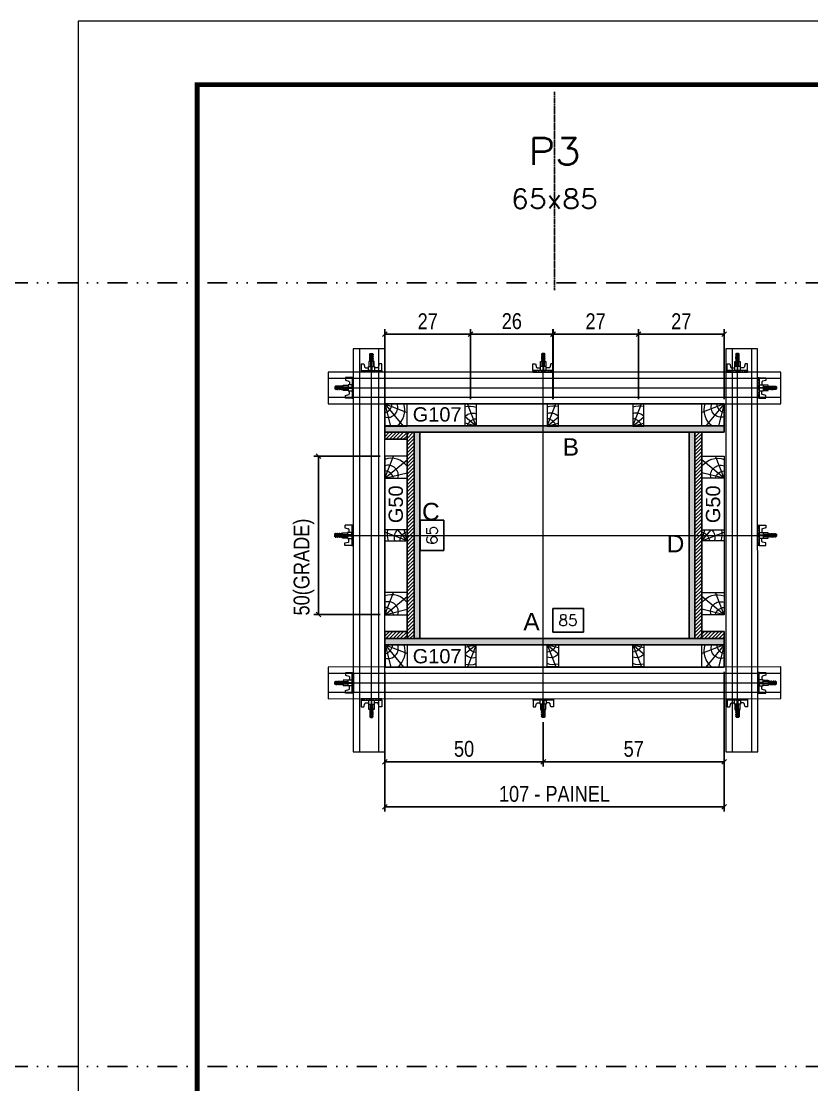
# Model space of a CAD drawing. Extents: x 13379 to 23315, y 867 to 16997.
# Drawn here: x 19119 to 19617, y 15029 to 15700 of the extents above; entities that cross this region are included whole.
import ezdxf
from ezdxf.enums import TextEntityAlignment as Align

# ---------------------------------------------------------------- set-up
doc = ezdxf.new("R2010")
doc.units = 0
for name, pattern in [('DASHED', [0.75, 0.5, -0.25]), ('DIVIDE2', [0.625, 0.25, -0.125, 0, -0.125, 0, -0.125]), ('HIDDEN', [0.375, 0.25, -0.125])]:
    doc.linetypes.add(name, pattern=pattern)
for name, color, linetype in [('CHAPA', 1, 'Continuous'), ('COTA', 241, 'Continuous'), ('MEIO_PONT', 93, 'Continuous'), ('Nível', 160, 'Continuous'), ('SARRAFO', 251, 'Continuous'), ('Texto de Titulo', 7, 'Continuous'), ('Texto Qtd Sarr', 242, 'Continuous'), ('TEXTO_GERAL', 7, 'Continuous')]:
    doc.layers.add(name, color=color, linetype=linetype)
for name, color, linetype, lineweight in [('Folhas', 255, 'Continuous', 9), ('Hachura', 251, 'Continuous', 9), ('Madeira', 126, 'Continuous', 18), ('Perfil Metálico', 224, 'Continuous', 18), ('SARRAFO DE PRESSAO', 251, 'DASHED', 9), ('Texto Seção', 7, 'Continuous', 15)]:
    doc.layers.add(name, color=color, linetype=linetype, lineweight=lineweight)
doc.styles.add('ARIAL', font='arial.ttf')
doc.styles.add('COTA TECNICA 2X', font='techl___.ttf', dxfattribs={"height": 10})
doc.styles.add('ROMANS', font='romans.shx')
doc.styles.add('SANSSERIF', font='sas_____.pfb')
doc.dimstyles.new('SECAO PILAR', dxfattribs={"dimtxt": 10, "dimasz": 3, "dimexe": 3, "dimexo": 3, "dimgap": 3, "dimtad": 1, "dimdec": 1, "dimlfac": 0.5, "dimzin": 12, "dimdsep": 46, "dimtxsty": 'COTA TECNICA 2X', "dimblk1": 'OBLIQUE', "dimblk2": 'OBLIQUE', "dimsah": 1, "dimcen": 0.9, "dimclrd": 256, "dimclre": 256, "dimclrt": 256, "dimadec": 1, "dimazin": 3, "dimtfac": 1, "dimtdec": 1, "dimtmove": 0, "dimatfit": 3, "dimfxl": 1, "dimtolj": 1, "dimtzin": 12, "dimarcsym": 0})
doc.dimstyles.new('SECÇÃO 2', dxfattribs={"dimtxt": 7, "dimasz": 6, "dimexe": 0.18, "dimexo": 2, "dimgap": -4, "dimtad": 3, "dimdec": 1, "dimlfac": 0.5, "dimzin": 12, "dimdsep": 46, "dimtxsty": 'ROMANS', "dimblk": 'ARCHTICK', "dimcen": 0.09, "dimse1": 1, "dimse2": 1, "dimsd1": 1, "dimsd2": 1, "dimclrd": 180, "dimclre": 5, "dimclrt": 1, "dimadec": 0, "dimazin": 3, "dimtfac": 1, "dimtdec": 1, "dimtofl": 0, "dimtmove": 0, "dimatfit": 3, "dimldrblk": 'ARCHTICK', "dimfxl": 1, "dimtolj": 1, "dimtzin": 0, "dimarcsym": 0})

# ---------------------------------------------------------------- blocks, each defined once
blk = doc.blocks.new('9999999999')
at = {"layer": 'Folhas'}
blk.add_lwpolyline([(98138.98, 34190.21), (99623.98, 34190.21), (99623.98, 35240.21), (98138.98, 35240.21)], close=True, dxfattribs=at)
at = {"layer": 'Folhas', "color": 30, "const_width": 3}
blk.add_lwpolyline([(98213.98, 34230.21), (99583.98, 34230.21), (99583.98, 35200.21), (98213.98, 35200.21)], close=True, dxfattribs=at)
blk = doc.blocks.new('*D112')
at = {"layer": 'COTA', "color": 180, "lineweight": -2, "transparency": 16777216}
for p, q in [((19385.06, 15385.29), (19370.06, 15385.29)), ((19370.06, 15385.29), (19370.06, 15366.29)), ((19385.06, 15366.29), (19385.06, 15385.29)), ((19370.06, 15366.29), (19385.06, 15366.29))]:
    blk.add_line(p, q, dxfattribs=at)
at = {"layer": 'Defpoints', "color": 0, "transparency": 16777216}
for p in [(19387.19, 15440.79), (19387.19, 15310.79), (19389.06, 15310.79)]:
    blk.add_point(p, dxfattribs=at)
at = {"layer": 'COTA', "color": 1, "transparency": 16777216, "insert": (19377.56, 15375.79), "char_height": 7, "attachment_point": 5, "rotation": 90, "style": 'ROMANS'}
blk.add_mtext('\\A1;65', dxfattribs=at)
blk = doc.blocks.new('_ArchTick')
at = {"color": 0, "linetype": 'ByBlock', "const_width": 0.15}
blk.add_lwpolyline([(-0.5, -0.5), (0.5, 0.5)], dxfattribs=at)
blk = doc.blocks.new('*D113')
at = {"layer": 'COTA', "color": 180, "lineweight": -2, "transparency": 16777216}
for p, q in [((19473.1, 15329.79), (19453.76, 15329.79)), ((19453.76, 15329.79), (19453.76, 15314.79)), ((19473.1, 15314.79), (19473.1, 15329.79)), ((19453.76, 15314.79), (19473.1, 15314.79))]:
    blk.add_line(p, q, dxfattribs=at)
at = {"layer": 'Defpoints', "color": 0, "transparency": 16777216}
for p in [(19369.87, 15310.79), (19539.87, 15310.79), (19539.87, 15310.79)]:
    blk.add_point(p, dxfattribs=at)
at = {"layer": 'COTA', "color": 1, "transparency": 16777216, "insert": (19463.43, 15322.29), "char_height": 7, "attachment_point": 5, "style": 'ROMANS'}
blk.add_mtext('\\A1;85', dxfattribs=at)
blk = doc.blocks.new('_Oblique')
at = {"color": 0, "linetype": 'ByBlock', "lineweight": -2}
blk.add_line((-0.5, -0.5), (0.5, 0.5), dxfattribs=at)
blk = doc.blocks.new('*D114')
at = {"layer": 'COTA', "lineweight": -2, "transparency": 16777216}
for p, q in [((19347.87, 15289.8), (19347.87, 15201.63)), ((19561.87, 15289.84), (19561.87, 15201.63)), ((19347.87, 15204.63), (19561.87, 15204.63))]:
    blk.add_line(p, q, dxfattribs=at)
at = {"layer": 'Defpoints', "color": 0, "transparency": 16777216}
for p in [(19347.87, 15292.8), (19561.87, 15292.84), (19561.87, 15204.63)]:
    blk.add_point(p, dxfattribs=at)
at = {"layer": 'COTA', "lineweight": -2, "transparency": 16777216, "xscale": 3, "yscale": 3, "zscale": 3, "rotation": 180}
blk.add_blockref('_Oblique', (19347.87, 15204.63), dxfattribs=at)
at = {"layer": 'COTA', "lineweight": -2, "transparency": 16777216, "xscale": 3, "yscale": 3, "zscale": 3}
blk.add_blockref('_Oblique', (19561.87, 15204.63), dxfattribs=at)
at = {"layer": 'COTA', "transparency": 16777216, "insert": (19454.87, 15212.74), "char_height": 10, "attachment_point": 5, "style": 'COTA TECNICA 2X'}
blk.add_mtext('\\A1;107 - PAINEL', dxfattribs=at)
blk = doc.blocks.new('*D115')
at = {"layer": 'COTA', "lineweight": -2, "transparency": 16777216}
for p, q in [((19347.87, 15289.79), (19347.87, 15230.06)), ((19447.83, 15258.02), (19447.83, 15230.06)), ((19347.87, 15233.06), (19447.83, 15233.06))]:
    blk.add_line(p, q, dxfattribs=at)
at = {"layer": 'Defpoints', "color": 0, "transparency": 16777216}
for p in [(19347.87, 15292.79), (19447.83, 15261.02), (19447.83, 15233.06)]:
    blk.add_point(p, dxfattribs=at)
at = {"layer": 'COTA', "lineweight": -2, "transparency": 16777216, "xscale": 3, "yscale": 3, "zscale": 3, "rotation": 180}
blk.add_blockref('_Oblique', (19347.87, 15233.06), dxfattribs=at)
at = {"layer": 'COTA', "lineweight": -2, "transparency": 16777216, "xscale": 3, "yscale": 3, "zscale": 3}
blk.add_blockref('_Oblique', (19447.83, 15233.06), dxfattribs=at)
at = {"layer": 'COTA', "transparency": 16777216, "insert": (19397.85, 15241.17), "char_height": 10, "attachment_point": 5, "style": 'COTA TECNICA 2X'}
blk.add_mtext('\\A1;50', dxfattribs=at)
blk = doc.blocks.new('*D116')
at = {"layer": 'COTA', "lineweight": -2, "transparency": 16777216}
for p, q in [((19561.87, 15289.79), (19561.87, 15230.06)), ((19447.83, 15258.02), (19447.83, 15230.06)), ((19447.83, 15233.06), (19561.87, 15233.06))]:
    blk.add_line(p, q, dxfattribs=at)
at = {"layer": 'Defpoints', "color": 0, "transparency": 16777216}
for p in [(19561.87, 15292.79), (19447.83, 15261.02), (19561.87, 15233.06)]:
    blk.add_point(p, dxfattribs=at)
at = {"layer": 'COTA', "lineweight": -2, "transparency": 16777216, "xscale": 3, "yscale": 3, "zscale": 3, "rotation": 180}
blk.add_blockref('_Oblique', (19447.83, 15233.06), dxfattribs=at)
at = {"layer": 'COTA', "lineweight": -2, "transparency": 16777216, "xscale": 3, "yscale": 3, "zscale": 3}
blk.add_blockref('_Oblique', (19561.87, 15233.06), dxfattribs=at)
at = {"layer": 'COTA', "transparency": 16777216, "insert": (19504.85, 15241.17), "char_height": 10, "attachment_point": 5, "style": 'COTA TECNICA 2X'}
blk.add_mtext('\\A1;57', dxfattribs=at)
blk = doc.blocks.new('titulo1')
at = {"layer": 'Defpoints', "color": 252, "linetype": 'HIDDEN', "ltscale": 2}
blk.add_line((0, 0), (0, 125), dxfattribs=at)
at = {"layer": 'Defpoints', "style": 'ROMANS', "oblique": 15}
blk.add_attdef('FOLHA', text='', height=10, dxfattribs=at).set_placement((0, 15.58), align=Align.MIDDLE_CENTER)
at = {"layer": 'Texto Qtd Sarr', "color": 3, "style": 'ROMANS', "oblique": 15}
for tag, height, p in [('TITULO', 17, (0, 71.45)), ('SEÇÃO', 12, (0, 41.55))]:
    blk.add_attdef(tag, text='', height=height, dxfattribs=at).set_placement(p, align=Align.MIDDLE_CENTER)
blk = doc.blocks.new('PONTALETE')
at = {"layer": 'Madeira'}
for q in [(2.71, 7), (7, 5.76), (7, 1.74)]:
    blk.add_line((0, 0), q, dxfattribs=at)
blk.add_lwpolyline([(0, 0), (7, 0), (7, 7), (0, 7)], close=True, dxfattribs=at)
for centre, radius, start, end in [((2.04, 0.06), 6.23, 37.2818, 109.0913), ((1.09, 0.9), 3.19, 343.603, 109.9847), ((-0.21, -0.78), 3.09, 14.6322, 86.0383)]:
    blk.add_arc(centre, radius, start, end, dxfattribs=at)
blk = doc.blocks.new('*D117')
at = {"layer": 'COTA', "lineweight": -2, "transparency": 16777216}
for p, q in [((19347.87, 15447.79), (19347.87, 15505.72)), ((19347.87, 15502.72), (19401.95, 15502.72)), ((19401.95, 15461.74), (19401.95, 15505.72))]:
    blk.add_line(p, q, dxfattribs=at)
at = {"layer": 'Defpoints', "color": 0, "transparency": 16777216}
for p in [(19401.95, 15502.72), (19401.95, 15458.74), (19347.87, 15444.79)]:
    blk.add_point(p, dxfattribs=at)
at = {"layer": 'COTA', "lineweight": -2, "transparency": 16777216, "xscale": 3, "yscale": 3, "zscale": 3, "rotation": 180}
blk.add_blockref('_Oblique', (19347.87, 15502.72), dxfattribs=at)
at = {"layer": 'COTA', "lineweight": -2, "transparency": 16777216, "xscale": 3, "yscale": 3, "zscale": 3}
blk.add_blockref('_Oblique', (19401.95, 15502.72), dxfattribs=at)
at = {"layer": 'COTA', "transparency": 16777216, "insert": (19374.91, 15510.79), "char_height": 10, "attachment_point": 5, "style": 'COTA TECNICA 2X'}
blk.add_mtext('\\A1;27', dxfattribs=at)
blk = doc.blocks.new('MEIO PONTALETE')
at = {"layer": 'Madeira'}
for q in [(2.71, 7), (3.5, 2.88), (3.5, 0.87)]:
    blk.add_line((0, 0), q, dxfattribs=at)
blk.add_lwpolyline([(0, 0), (3.5, 0), (3.5, 7), (0, 7)], close=True, dxfattribs=at)
for centre, radius, start, end in [((2.04, 0.06), 6.23, 76.4499, 109.0913), ((1.09, 0.9), 3.19, 40.9063, 109.9847), ((-0.21, -0.78), 3.09, 14.6322, 86.0383)]:
    blk.add_arc(centre, radius, start, end, dxfattribs=at)
blk = doc.blocks.new('*D142')
at = {"layer": 'COTA', "lineweight": -2, "transparency": 16777216}
for p, q in [((19401.95, 15461.74), (19401.95, 15505.72)), ((19401.95, 15502.72), (19454, 15502.72)), ((19454, 15461.74), (19454, 15505.72))]:
    blk.add_line(p, q, dxfattribs=at)
at = {"layer": 'Defpoints', "color": 0, "transparency": 16777216}
for p in [(19454, 15502.72), (19401.95, 15458.74), (19454, 15458.74)]:
    blk.add_point(p, dxfattribs=at)
at = {"layer": 'COTA', "lineweight": -2, "transparency": 16777216, "xscale": 3, "yscale": 3, "zscale": 3, "rotation": 180}
blk.add_blockref('_Oblique', (19401.95, 15502.72), dxfattribs=at)
at = {"layer": 'COTA', "lineweight": -2, "transparency": 16777216, "xscale": 3, "yscale": 3, "zscale": 3}
blk.add_blockref('_Oblique', (19454, 15502.72), dxfattribs=at)
at = {"layer": 'COTA', "transparency": 16777216, "insert": (19427.97, 15510.82), "char_height": 10, "attachment_point": 5, "style": 'COTA TECNICA 2X'}
blk.add_mtext('\\A1;26', dxfattribs=at)
blk = doc.blocks.new('*D143')
at = {"layer": 'COTA', "lineweight": -2, "transparency": 16777216}
for p, q in [((19453.8, 15461.74), (19453.8, 15505.72)), ((19453.8, 15502.72), (19507.8, 15502.72)), ((19507.8, 15461.74), (19507.8, 15505.72))]:
    blk.add_line(p, q, dxfattribs=at)
at = {"layer": 'Defpoints', "color": 0, "transparency": 16777216}
for p in [(19507.8, 15502.72), (19453.8, 15458.74), (19507.8, 15458.74)]:
    blk.add_point(p, dxfattribs=at)
at = {"layer": 'COTA', "lineweight": -2, "transparency": 16777216, "xscale": 3, "yscale": 3, "zscale": 3, "rotation": 180}
blk.add_blockref('_Oblique', (19453.8, 15502.72), dxfattribs=at)
at = {"layer": 'COTA', "lineweight": -2, "transparency": 16777216, "xscale": 3, "yscale": 3, "zscale": 3}
blk.add_blockref('_Oblique', (19507.8, 15502.72), dxfattribs=at)
at = {"layer": 'COTA', "transparency": 16777216, "insert": (19480.8, 15510.8), "char_height": 10, "attachment_point": 5, "style": 'COTA TECNICA 2X'}
blk.add_mtext('\\A1;27', dxfattribs=at)
blk = doc.blocks.new('C')
at = {"layer": 'Hachura', "color": 0}
for p, q in [((0, 3.22), (0, -3.22)), ((0.45, 3.22), (0, 3.22)), ((0.46, 3.16), (0, 3.16)), ((0.46, 3.05), (0, 3.05)), ((0.46, 2.88), (0, 2.88)), ((0, 2.75), (0, -1.16)), ((0.46, 2.65), (0, 2.65)), ((0.46, 2.23), (0, 2.23)), ((0.46, 1.51), (0, 1.51)), ((0.39, 0.49), (0.17, 0.49)), ((0.45, -3.23), (0.45, 3.22)), ((0.45, 3.22), (2.58, 3.22)), ((1.74, 0.97), (0.45, 0.97)), ((1.45, 0.1), (0.45, 0.1)), ((1.35, 1.94), (1.35, 0.96)), ((2.58, 2.39), (1.47, 2.09)), ((1.74, -0.97), (1.74, 0.97)), ((1.74, 0.97), (1.74, 0.84)), ((1.74, 0.97), (1.74, 0.84)), ((1.74, 0.84), (3.35, 0.84)), ((3.35, 0.45), (1.74, 0.45)), ((2.58, 3.22), (2.58, 2.39)), ((3.32, 0.84), (3.32, -0.84)), ((3.35, 0.84), (3.35, -0.84)), ((3.68, 0.45), (3.35, 0.45)), ((3.84, -0.52), (3.35, 0.45)), ((3.35, 0.06), (3.67, -0.57)), ((3.68, 0.45), (4.16, -0.52)), ((3.72, 0.5), (4.25, -0.57)), ((4.37, -0.55), (3.83, 0.53)), ((4.15, 0.45), (3.93, 0.45)), ((4.42, -0.52), (3.93, 0.45)), ((4.15, 0.45), (4.26, 0.45)), ((4.26, 0.45), (4.74, -0.52)), ((4.3, 0.5), (4.83, -0.57)), ((4.95, -0.55), (4.41, 0.53)), ((4.51, 0.45), (4.84, 0.45)), ((5, -0.52), (4.51, 0.45)), ((4.84, 0.45), (5.32, -0.52)), ((4.88, 0.5), (5.41, -0.57)), ((5.53, -0.55), (4.99, 0.53)), ((5.58, -0.52), (5.09, 0.45)), ((5.42, 0.45), (5.09, 0.45)), ((5.58, -0.52), (5.09, 0.45)), ((5.42, 0.45), (5.74, -0.19)), ((5.46, 0.5), (5.74, -0.07)), ((5.74, 0.19), (5.57, 0.53)), ((5.74, 0.32), (5.68, 0.45)), ((5.68, 0.45), (5.74, 0.45)), ((5.74, 0.45), (5.9, 0.29)), ((5.74, 0.45), (5.74, -0.52)), ((5.9, -0.36), (5.9, 0.29)), ((0.45, 0), (0, 0)), ((0.46, -1.52), (0, -1.52)), ((0.46, -2.23), (0, -2.23)), ((0.46, -2.65), (0, -2.65)), ((0.46, -2.88), (0, -2.88)), ((0.46, -3.05), (0, -3.05)), ((0.46, -3.16), (0, -3.16)), ((0, -3.22), (2.57, -3.22)), ((0.08, -0.48), (0.29, -0.48)), ((0.29, -0.48), (0.4, -0.48)), ((0.45, 0), (0.45, -0.97)), ((0.45, -0.16), (1.45, -0.16)), ((0.45, -0.65), (0.45, -0.32)), ((0.45, -3.23), (0.45, -0.65)), ((0.45, -0.97), (1.74, -0.97)), ((1.35, -1.94), (1.35, -0.97)), ((2.58, -2.39), (1.47, -2.1)), ((3.35, -0.32), (1.74, -0.32)), ((3.35, -0.84), (1.74, -0.84)), ((2.58, -3.23), (2.58, -2.39)), ((3.35, -0.07), (3.58, -0.52)), ((3.35, -0.52), (3.58, -0.52)), ((3.84, -0.52), (4.16, -0.52)), ((4.42, -0.52), (4.74, -0.52)), ((4.63, -0.52), (4.74, -0.52)), ((5, -0.52), (5.32, -0.52)), ((5.58, -0.52), (5.74, -0.52)), ((5.74, -0.52), (5.9, -0.36)), ((5.74, -0.52), (5.74, -0.52))]:
    blk.add_line(p, q, dxfattribs=at)
for centre, radius, start, end in [((1.52, 1.94), 0.161, 104.7436, 180), ((1.44, -0.03), 0.129, 272.695, 87.305), ((3.81, 0.39), 0.143, 25.5688, 154.4312), ((4.39, 0.39), 0.143, 25.5688, 154.4312), ((4.97, 0.39), 0.143, 25.5688, 154.4312), ((5.55, 0.39), 0.143, 25.5688, 154.4312), ((0.17, -0.37), 0.174, 221.744, 317.8592), ((1.52, -1.94), 0.161, 180, 255.2564), ((3.71, -0.4), 0.174, 222.1408, 318.256), ((4.29, -0.4), 0.174, 222.1408, 318.256), ((4.87, -0.4), 0.174, 222.1408, 318.256), ((5.45, -0.4), 0.174, 222.1408, 318.256), ((5.61, -0.4), 0.174, 317.8592, 318.256)]:
    blk.add_arc(centre, radius, start, end, dxfattribs=at)
blk = doc.blocks.new('*D144')
at = {"layer": 'COTA', "lineweight": -2, "transparency": 16777216}
for p, q in [((19507.8, 15461.74), (19507.8, 15505.72)), ((19507.8, 15502.72), (19561.87, 15502.72)), ((19561.87, 15461.74), (19561.87, 15505.72))]:
    blk.add_line(p, q, dxfattribs=at)
at = {"layer": 'Defpoints', "color": 0, "transparency": 16777216}
for p in [(19561.87, 15502.72), (19507.8, 15458.74), (19561.87, 15458.74)]:
    blk.add_point(p, dxfattribs=at)
at = {"layer": 'COTA', "lineweight": -2, "transparency": 16777216, "xscale": 3, "yscale": 3, "zscale": 3, "rotation": 180}
blk.add_blockref('_Oblique', (19507.8, 15502.72), dxfattribs=at)
at = {"layer": 'COTA', "lineweight": -2, "transparency": 16777216, "xscale": 3, "yscale": 3, "zscale": 3}
blk.add_blockref('_Oblique', (19561.87, 15502.72), dxfattribs=at)
at = {"layer": 'COTA', "transparency": 16777216, "insert": (19534.84, 15510.8), "char_height": 10, "attachment_point": 5, "style": 'COTA TECNICA 2X'}
blk.add_mtext('\\A1;27', dxfattribs=at)
blk = doc.blocks.new('*D106')
at = {"layer": 'COTA', "lineweight": -2, "transparency": 16777216}
for p, q in [((19344.87, 15425.81), (19303.06, 15425.81)), ((19306.06, 15325.88), (19306.06, 15425.81)), ((19344.9, 15325.88), (19303.06, 15325.88))]:
    blk.add_line(p, q, dxfattribs=at)
at = {"layer": 'Defpoints', "color": 0, "transparency": 16777216}
for p in [(19306.06, 15425.81), (19347.87, 15425.81), (19347.9, 15325.88)]:
    blk.add_point(p, dxfattribs=at)
at = {"layer": 'COTA', "lineweight": -2, "transparency": 16777216, "xscale": 3, "yscale": 3, "zscale": 3}
for p, rotation in [((19306.06, 15425.81), 90), ((19306.06, 15325.88), 270)]:
    blk.add_blockref('_Oblique', p, dxfattribs=dict(at, rotation=rotation))
at = {"layer": 'COTA', "transparency": 16777216, "insert": (19296.84, 15355.84), "char_height": 10, "attachment_point": 5, "rotation": 90, "style": 'COTA TECNICA 2X'}
blk.add_mtext('\\A1;50(GRADE)', dxfattribs=at)

msp = doc.modelspace()

# ---------------------------------------------------------------- hatches: boundary and pattern name
at = {"layer": 'Hachura'}
h = msp.add_hatch(color=256, dxfattribs=at)
h.dxf.hatch_style = 1
h.paths.add_polyline_path([(19561.87, 15440.79), (19561.87, 15444.79), (19347.87, 15444.79), (19347.87, 15440.79)])
h = msp.add_hatch(dxfattribs=at)
h.set_pattern_fill('ANSI31', color=256, scale=0.5, angle=180, style=0)
h.set_pattern_definition([(225, (10223.923, -7488.6135), (1.12253202, -1.12253202), [])])
h.paths.add_polyline_path([(19361.87, 15440.79), (19361.87, 15436.39), (19347.87, 15436.39), (19347.87, 15440.79)])
h = msp.add_hatch(dxfattribs=at)
h.set_pattern_fill('ANSI31', color=256, scale=0.5, angle=180, style=0)
h.set_pattern_definition([(225, (10223.923, -7539.6135), (1.12253202, -1.12253202), [])])
h.paths.add_polyline_path([(19361.87, 15310.79), (19366.27, 15310.79), (19366.27, 15440.79), (19361.87, 15440.79)])
h = msp.add_hatch(color=256, dxfattribs=at)
h.dxf.hatch_style = 1
h.paths.add_polyline_path([(19366.27, 15310.79), (19369.87, 15310.79), (19369.87, 15440.79), (19366.27, 15440.79)])
h = msp.add_hatch(color=256, dxfattribs=at)
h.dxf.hatch_style = 1
h.paths.add_polyline_path([(19539.87, 15310.79), (19543.47, 15310.79), (19543.47, 15440.79), (19539.87, 15440.79)])
h = msp.add_hatch(dxfattribs=at)
h.set_pattern_fill('ANSI31', color=256, scale=0.5, angle=180, style=0)
h.set_pattern_definition([(225, (10058.923, -7539.6135), (1.12253202, -1.12253202), [])])
h.paths.add_polyline_path([(19547.87, 15310.79), (19543.47, 15310.79), (19543.47, 15440.79), (19547.87, 15440.79)])
h = msp.add_hatch(dxfattribs=at)
h.set_pattern_fill('ANSI31', color=256, scale=0.5, angle=180, style=0)
h.set_pattern_definition([(225, (10223.923, -7580.6135), (1.12253202, -1.12253202), [])])
h.paths.add_polyline_path([(19361.87, 15310.79), (19361.87, 15315.19), (19347.87, 15315.19), (19347.87, 15310.79)])
h = msp.add_hatch(dxfattribs=at)
h.set_pattern_fill('ANSI31', color=256, scale=0.5, angle=180, style=0)
h.set_pattern_definition([(225, (10058.923, -7580.6135), (1.12253202, -1.12253202), [])])
h.paths.add_polyline_path([(19547.87, 15310.79), (19547.87, 15315.19), (19561.87, 15315.19), (19561.87, 15310.79)])
h = msp.add_hatch(color=256, dxfattribs=at)
h.dxf.hatch_style = 1
h.paths.add_polyline_path([(19561.87, 15310.79), (19561.87, 15306.79), (19347.87, 15306.79), (19347.87, 15310.79)])

# ---------------------------------------------------------------- linework, layer by layer
for points in [[(19561.87, 15444.79), (19561.87, 15458.79), (19347.87, 15458.74), (19347.87, 15444.79)], [(19561.87, 15292.79), (19561.87, 15306.79), (19348.15, 15306.74), (19347.87, 15292.79)]]:
    msp.add_lwpolyline(points, close=True)
at = {"layer": 'CHAPA'}
for points in [[(19561.87, 15440.79), (19561.87, 15444.79), (19347.87, 15444.79), (19347.87, 15440.79)], [(19366.27, 15310.79), (19369.87, 15310.79), (19369.87, 15440.79), (19366.27, 15440.79)], [(19539.87, 15310.79), (19543.47, 15310.79), (19543.47, 15440.79), (19539.87, 15440.79)], [(19561.87, 15310.79), (19561.87, 15306.79), (19347.87, 15306.79), (19347.87, 15310.79)]]:
    msp.add_lwpolyline(points, close=True, dxfattribs=at)
at = {"layer": 'Hachura'}
for p, q in [((19339.49, 15262.02), (19339.49, 15485.77)), ((19447.77, 15262.02), (19447.77, 15485.77)), ((19570.26, 15262.02), (19570.26, 15485.77)), ((19317.39, 15468.8), (19590.03, 15468.78)), ((19318.56, 15375.81), (19590.03, 15375.79)), ((19317.39, 15282.79), (19590.03, 15282.81))]:
    msp.add_line(p, q, dxfattribs=at)
at = {"layer": 'Madeira'}
for points in [[(19347.87, 15325.81), (19361.87, 15325.81), (19361.87, 15425.81), (19347.87, 15425.81)], [(19561.87, 15325.81), (19547.87, 15325.81), (19547.87, 15425.81), (19561.87, 15425.81)]]:
    msp.add_lwpolyline(points, close=True, dxfattribs=at)
at = {"layer": 'MEIO_PONT'}
msp.add_lwpolyline([(19561.87, 15306.79), (19561.87, 15292.79), (19561.87, 15292.79), (19561.87, 15306.79)], close=True, dxfattribs=at)
at = {"layer": 'Nível', "color": 4, "linetype": 'DIVIDE2', "ltscale": 50}
for p, q in [((16059.5, 15535.03), (21112.79, 15535.03)), ((16059.5, 15041.03), (21112.79, 15041.03))]:
    msp.add_line(p, q, dxfattribs=at)
at = {"layer": 'Perfil Metálico'}
for p, q in [((19331.93, 15493.4), (19331.93, 15239.29)), ((19343.93, 15493.4), (19343.93, 15239.29)), ((19567.04, 15493.4), (19567.04, 15239.29)), ((19579.04, 15493.4), (19579.04, 15239.29)), ((19597.59, 15474.73), (19312.16, 15474.73)), ((19597.59, 15462.73), (19312.16, 15462.73)), ((19597.59, 15288.79), (19312.16, 15288.79)), ((19597.59, 15276.79), (19312.16, 15276.79))]:
    msp.add_line(p, q, dxfattribs=at)
for points in [[(19347.86, 15493.4), (19327.86, 15493.4), (19327.93, 15239.29), (19347.93, 15239.29)], [(19582.98, 15493.4), (19562.98, 15493.4), (19563.04, 15239.29), (19583.04, 15239.29)], [(19597.59, 15458.8), (19597.59, 15478.8), (19312.16, 15478.73), (19312.16, 15458.73)], [(19312.16, 15292.79), (19312.16, 15272.79), (19597.59, 15272.85), (19597.59, 15292.85)]]:
    msp.add_lwpolyline(points, close=True, dxfattribs=at)
at = {"layer": 'SARRAFO'}
for points in [[(19347.87, 15436.39), (19361.87, 15436.39), (19361.87, 15440.79), (19347.87, 15440.79)], [(19347.87, 15436.39), (19361.87, 15436.39), (19361.87, 15440.79), (19347.87, 15440.79)], [(19366.27, 15440.79), (19366.27, 15310.79), (19361.87, 15310.79), (19361.87, 15440.79)], [(19366.27, 15440.79), (19366.27, 15310.79), (19361.87, 15310.79), (19361.87, 15440.79)], [(19543.47, 15440.79), (19543.47, 15310.79), (19547.87, 15310.79), (19547.87, 15440.79)], [(19543.47, 15440.79), (19543.47, 15310.79), (19547.87, 15310.79), (19547.87, 15440.79)], [(19347.87, 15315.19), (19361.87, 15315.19), (19361.87, 15310.79), (19347.87, 15310.79)], [(19347.87, 15315.19), (19361.87, 15315.19), (19361.87, 15310.79), (19347.87, 15310.79)], [(19561.87, 15315.19), (19547.87, 15315.19), (19547.87, 15310.79), (19561.87, 15310.79)], [(19561.87, 15315.19), (19547.87, 15315.19), (19547.87, 15310.79), (19561.87, 15310.79)]]:
    msp.add_lwpolyline(points, close=True, dxfattribs=at)

# ---------------------------------------------------------------- block references
at = {"layer": 'Hachura', "linetype": 'Continuous', "yscale": 2, "zscale": 2}
for p, xscale, rotation in [((19339.5, 15478.77), -2, 270), ((19447.76, 15478.77), 2, 90.00000000000001), ((19570.25, 15478.77), 2, 90.00000000000001), ((19328.19, 15468.8), 2, 180), ((19583.03, 15468.77), -2, 180), ((19327.89, 15375.78), 2, 180), ((19583.03, 15375.78), -2, 180), ((19339.49, 15272.82), 2, 270), ((19447.77, 15272.82), -2, 90), ((19570.26, 15272.82), -2, 90)]:
    msp.add_blockref('C', p, dxfattribs=dict(at, xscale=xscale, rotation=rotation))
for p, xscale in [((19328.19, 15282.79), -2), ((19583.03, 15282.82), 2)]:
    msp.add_blockref('C', p, dxfattribs=dict(at, xscale=xscale))
at = {"layer": 'Madeira', "yscale": 2, "zscale": 2}
for p, xscale in [((19347.87, 15411.81), 2), ((19561.87, 15411.81), -2), ((19347.87, 15325.81), 2), ((19561.87, 15325.81), -2)]:
    msp.add_blockref('PONTALETE', p, dxfattribs=dict(at, xscale=xscale))
at = {"layer": 'MEIO_PONT'}
for name, p, xscale, yscale, zscale, rotation in [('PONTALETE', (19347.87, 15458.74), 2, 2, 2, 270), ('PONTALETE', (19561.87, 15458.79), -2, 2, 2, 90), ('MEIO PONTALETE', (19361.87, 15372.31), 1.999999997962732, 1.999999997962732, 1.999999997962732, 90), ('MEIO PONTALETE', (19547.87, 15372.31), -1.999999997962732, 1.999999997962732, 1.999999997962732, 270), ('PONTALETE', (19348.15, 15306.74), 2, 2, 2, 270), ('MEIO PONTALETE', (19405.45, 15306.85), 1.999999997962732, 1.999999997962732, 1.999999997962732, 180), ('MEIO PONTALETE', (19450.3, 15306.85), -1.999999997962732, 1.999999997962732, 1.999999997962732, 180), ('MEIO PONTALETE', (19504.3, 15306.85), -1.999999997962732, 1.999999997962732, 1.999999997962732, 180), ('PONTALETE', (19561.87, 15306.79), -2, 2, 2, 90)]:
    msp.add_blockref(name, p, dxfattribs=dict(at, xscale=xscale, yscale=yscale, zscale=zscale, rotation=rotation))
at = {"layer": 'MEIO_PONT', "yscale": 1.999999997962732, "zscale": 1.999999997962732}
for p, xscale in [((19405.45, 15444.74), -1.999999997962732), ((19450.3, 15444.74), 1.999999997962732), ((19504.3, 15444.74), 1.999999997962732)]:
    msp.add_blockref('MEIO PONTALETE', p, dxfattribs=dict(at, xscale=xscale))
at = {"layer": 'SARRAFO DE PRESSAO', "color": 6, "linetype": 'ByBlock'}
msp.add_blockref('9999999999', (-78984.48, -19540.26), dxfattribs=at)
at = {"layer": 'Texto Seção'}
ref = msp.add_blockref('titulo1', (19454.87, 15530.49), dxfattribs=at)
ref.add_attrib('TITULO', 'P3', dxfattribs={"layer": 'Texto de Titulo', "color": 7, "height": 17, "style": 'ROMANS', "width": 1.1}).set_placement((19454.87, 15617.99), align=Align.MIDDLE_CENTER)
ref.add_attrib('SEÇÃO', '65x85', dxfattribs={"layer": 'Texto de Titulo', "color": 7, "height": 12, "style": 'ROMANS', "width": 1.1}).set_placement((19454.87, 15587.99), align=Align.MIDDLE_CENTER)

# ---------------------------------------------------------------- texts
at = {"layer": 'TEXTO_GERAL', "color": 0, "linetype": 'Continuous', "style": 'SANSSERIF'}
for p in [(19365.48, 15452.08), (19365.48, 15299.63)]:
    msp.add_text('G107', height=9, dxfattribs=at).set_placement(p, align=Align.MIDDLE_LEFT)
at = {"layer": 'TEXTO_GERAL', "style": 'ARIAL'}
for s, p in [('B', (19465.2, 15431.54)), ('C', (19376.89, 15390.8)), ('D', (19531.23, 15370.59)), ('A', (19440.38, 15321.43))]:
    msp.add_text(s, height=11, dxfattribs=at).set_placement(p, align=Align.MIDDLE_CENTER)
at = {"layer": 'TEXTO_GERAL', "color": 0, "linetype": 'Continuous', "style": 'SANSSERIF'}
for p in [(19354.77, 15383.51), (19554.86, 15383.51)]:
    msp.add_text('G50', height=9, rotation=90, dxfattribs=at).set_placement(p, align=Align.MIDDLE_LEFT)

# ---------------------------------------------------------------- dimensions: what is measured, and where the dimension line sits
at = {"layer": 'COTA'}
for base, p1, p2, picture, middle in [((19401.95, 15502.72), (19347.87, 15444.79), (19401.95, 15458.74), '*D117', (19374.91, 15510.79)), ((19454, 15502.72), (19401.95, 15458.74), (19454, 15458.74), '*D142', (19427.97, 15510.82)), ((19507.8, 15502.72), (19453.8, 15458.74), (19507.8, 15458.74), '*D143', (19480.8, 15510.8)), ((19561.87, 15502.72), (19507.8, 15458.74), (19561.87, 15458.74), '*D144', (19534.84, 15510.8)), ((19447.83, 15233.06), (19347.87, 15292.79), (19447.83, 15261.02), '*D115', (19397.85, 15241.17)), ((19561.87, 15233.06), (19447.83, 15261.02), (19561.87, 15292.79), '*D116', (19504.85, 15241.17))]:
    dim = msp.add_linear_dim(base=base, p1=p1, p2=p2, dimstyle='SECAO PILAR', dxfattribs=at)
    dim.commit()
    dim.dimension.update_dxf_attribs({"geometry": picture, "text_midpoint": middle})
dim = msp.add_linear_dim(base=(19389.06, 15310.79), p1=(19387.19, 15440.79), p2=(19387.19, 15310.79), angle=270, dimstyle='SECÇÃO 2', dxfattribs=at)
dim.commit()
dim.dimension.update_dxf_attribs({"geometry": '*D112', "text_midpoint": (19377.56, 15375.79)})
dim = msp.add_linear_dim(base=(19306.06, 15425.81), p1=(19347.9, 15325.88), p2=(19347.87, 15425.81), angle=90, text='<>(GRADE)', dimstyle='SECAO PILAR', dxfattribs=at)
dim.commit()
dim.dimension.update_dxf_attribs({"geometry": '*D106', "text_midpoint": (19306.06, 15355.84), "dimtype": 160})
dim = msp.add_linear_dim(base=(19539.87, 15310.79), p1=(19369.87, 15310.79), p2=(19539.87, 15310.79), dimstyle='SECÇÃO 2', dxfattribs=at)
dim.commit()
dim.dimension.update_dxf_attribs({"geometry": '*D113', "text_midpoint": (19463.43, 15310.79), "dimtype": 160})
dim = msp.add_linear_dim(base=(19561.87, 15204.63), p1=(19347.87, 15292.8), p2=(19561.87, 15292.84), text='<> - PAINEL', dimstyle='SECAO PILAR', dxfattribs=at)
dim.commit()
dim.dimension.update_dxf_attribs({"geometry": '*D114', "text_midpoint": (19454.87, 15212.74)})

doc.saveas('drawing.dxf')
